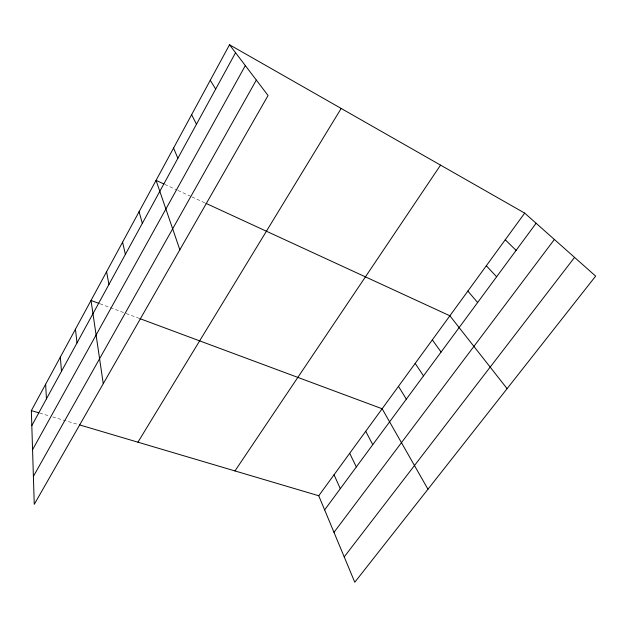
<?xml version="1.0" encoding="UTF-8"?>
<svg xmlns="http://www.w3.org/2000/svg" width="627" height="627" viewBox="0 0 627 627"><rect width="100%" height="100%" fill="white"/><g stroke="black" fill="none" stroke-linecap="round" stroke-linejoin="round"><path stroke-width="0.47" stroke-dasharray="3.13 2.35" d="M39.681 413.083L48.945 415.826M52.644 416.924L78.665 424.628M100.03 303.805L125.251 313.187M126.152 313.524L138.802 318.226M164.823 184.401L177.08 190.052M177.958 190.451L191.094 196.51M191.964 196.909L205.092 202.96"/><path stroke-width="0.94" d="M229.513 44.76L268.058 95.516L34.258 504.343L31.35 410.614L229.513 44.76L524.681 213.109L595.65 276.115L354.772 582.24L318.751 495.761L79.598 424.91M31.812 425.639L235.548 52.707M32.565 449.716L245.322 65.584M33.388 476.402L256.333 80.076M137.94 442.192L341.174 108.447M234.96 470.94L440.546 165.12M318.751 495.761L524.681 213.109M324.645 509.9L536.101 223.251M333.987 532.323L554.362 239.467M344.215 556.878L574.559 257.391M31.35 410.614L38.756 412.809M99.129 303.468L91.017 300.451L103.259 383.677M139.703 318.563L382.141 408.757L427.967 489.225M163.945 183.993L156.068 180.364L179.839 249.765M205.962 203.36L449.872 315.789L507.102 388.654M505.252 239.773L516.099 250.361M486.325 265.754L496.615 276.773M467.867 291.085L477.633 302.504M432.316 339.889L441.094 352.037M415.184 363.401L423.507 375.879M210.272 80.28L215.688 89.058M398.466 386.35L406.343 399.148M365.721 431.29L372.759 444.668M191.643 114.686L196.47 124.24M349.694 453.29L356.332 466.943M334.042 474.78L340.296 488.676M173.577 148.027L177.856 158.31M139.076 211.73L142.337 223.322M122.586 242.171L125.384 254.358M106.574 271.734L108.933 284.47M75.452 329.191L76.996 342.93M60.333 357.108L61.493 371.309M45.638 384.241L46.445 398.866"/></g></svg>
